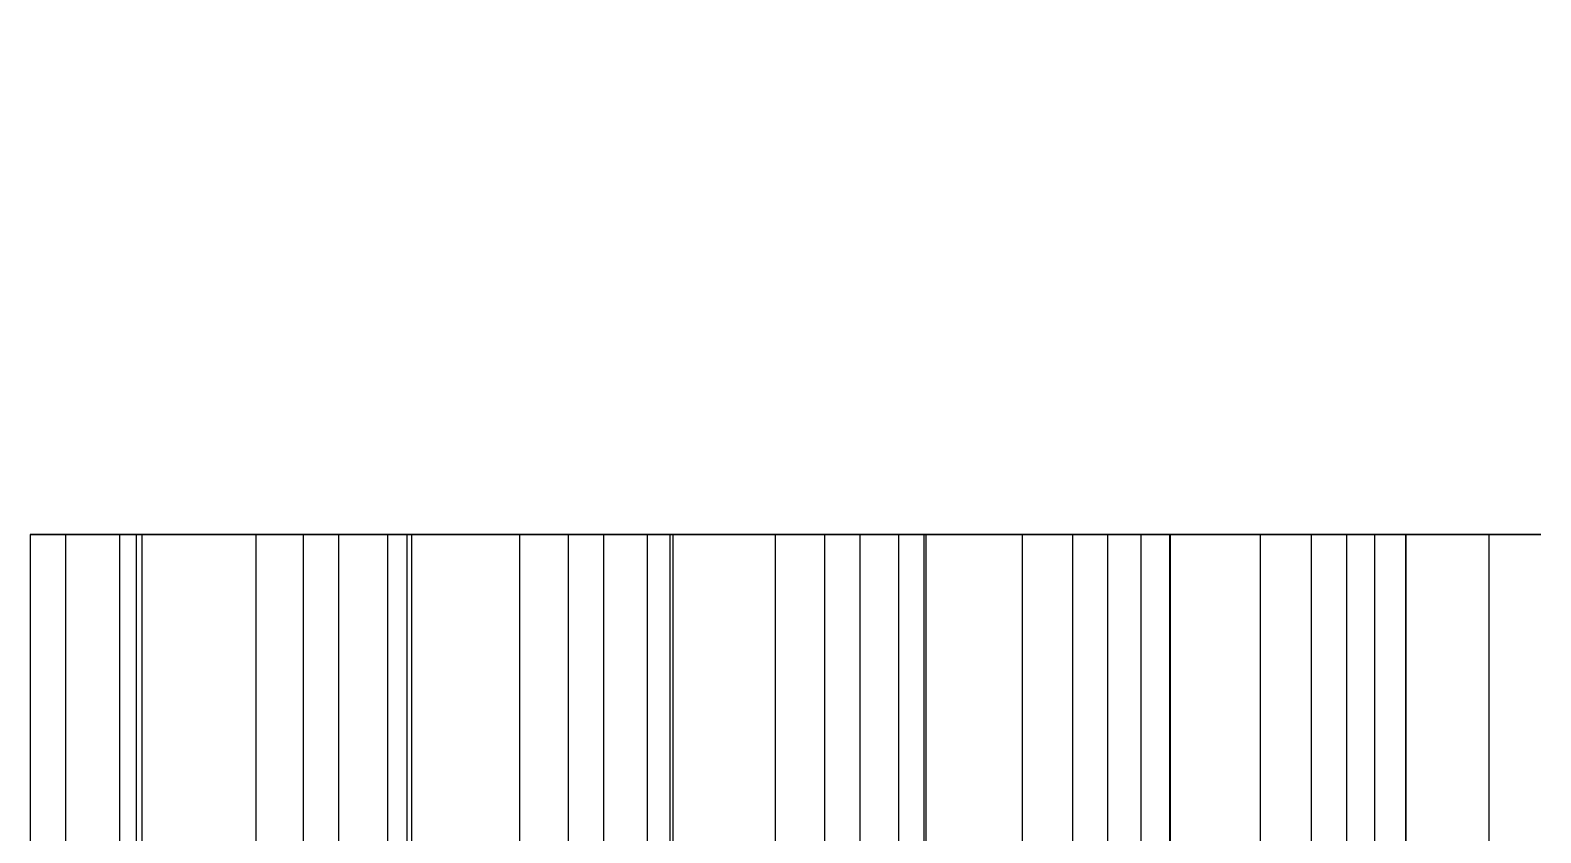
# Model space of a CAD drawing. Extents: x -60 to 60, y -153 to -30.
# Drawn here: x 35.5 to 43.97, y -85.67 to -81.17 of the extents above; entities that cross this region are included whole.
import ezdxf

# ---------------------------------------------------------------- set-up
doc = ezdxf.new("R2010")
doc.units = 0
doc.layers.add('Cut051006', color=7, linetype='CONTINUOUS')

msp = doc.modelspace()

# ---------------------------------------------------------------- linework, layer by layer
at = {"layer": 'Cut051006'}
for p, q in [((35.5012, -84, 101.805), (35.5012, -87, 101.805)), ((35.5012, -84, 101.805), (35.5012, -87, 101.805)), ((35.5012, -84, 12.8452), (35.5012, -87, 12.8452)), ((35.5012, -84, 12.8452), (35.5012, -87, 12.8452)), ((35.6998, -84, 101.814), (35.6998, -87, 101.814)), ((35.6998, -84, 101.814), (35.6998, -87, 101.814)), ((35.6998, -84, 12.8356), (35.6998, -87, 12.8356)), ((35.6998, -84, 12.8356), (35.6998, -87, 12.8356)), ((36.0019, -84, 101.006), (36.0019, -87, 101.006)), ((36.0019, -84, 101.006), (36.0019, -87, 101.006)), ((36.0019, -84, 13.6433), (36.0019, -87, 13.6433)), ((36.0019, -84, 13.6433), (36.0019, -87, 13.6433)), ((36.0946, -84, 101.494), (36.0946, -87, 101.494)), ((36.0946, -84, 101.494), (36.0946, -87, 101.494)), ((36.0946, -84, 13.1554), (36.0946, -87, 13.1554)), ((36.0946, -84, 13.1554), (36.0946, -87, 13.1554)), ((36.1266, -84, 101.298), (36.1266, -87, 101.298)), ((36.1266, -84, 101.298), (36.1266, -87, 101.298)), ((36.1266, -84, 13.3516), (36.1266, -87, 13.3516)), ((36.1266, -84, 13.3516), (36.1266, -87, 13.3516)), ((36.7662, -84, 100.365), (36.7662, -87, 100.365)), ((36.7662, -84, 100.365), (36.7662, -87, 100.365)), ((36.7662, -84, 14.2847), (36.7662, -87, 14.2847)), ((36.7662, -84, 14.2847), (36.7662, -87, 14.2847)), ((37.0319, -84, 100.538), (37.0319, -87, 100.538)), ((37.0319, -84, 100.538), (37.0319, -87, 100.538)), ((37.0319, -84, 14.1112), (37.0319, -87, 14.1112)), ((37.0319, -84, 14.1112), (37.0319, -87, 14.1112)), ((37.2307, -84, 100.541), (37.2307, -87, 100.541)), ((37.2307, -84, 100.541), (37.2307, -87, 100.541)), ((37.2307, -84, 14.1086), (37.2307, -87, 14.1086)), ((37.2307, -84, 14.1086), (37.2307, -87, 14.1086)), ((37.5044, -84, 99.7233), (37.5044, -87, 99.7233)), ((37.5044, -84, 99.7233), (37.5044, -87, 99.7233)), ((37.5044, -84, 14.9264), (37.5044, -87, 14.9264)), ((37.5044, -84, 14.9264), (37.5044, -87, 14.9264)), ((37.6141, -84, 100.208), (37.6141, -87, 100.208)), ((37.6141, -84, 100.208), (37.6141, -87, 100.208)), ((37.6141, -84, 14.442), (37.6141, -87, 14.442)), ((37.6141, -84, 14.442), (37.6141, -87, 14.442)), ((37.6392, -84, 100.01), (37.6392, -87, 100.01)), ((37.6392, -84, 100.01), (37.6392, -87, 100.01)), ((37.6392, -84, 14.6392), (37.6392, -87, 14.6392)), ((37.6392, -84, 14.6392), (37.6392, -87, 14.6392)), ((38.2459, -84, 99.0557), (38.2459, -87, 99.0557)), ((38.2459, -84, 99.0557), (38.2459, -87, 99.0557)), ((38.2459, -84, 15.594), (38.2459, -87, 15.594)), ((38.2459, -84, 15.594), (38.2459, -87, 15.594)), ((38.5174, -84, 99.2197), (38.5174, -87, 99.2197)), ((38.5174, -84, 99.2197), (38.5174, -87, 99.2197)), ((38.5174, -84, 15.43), (38.5174, -87, 15.43)), ((38.5174, -84, 15.43), (38.5174, -87, 15.43)), ((38.7162, -84, 99.2154), (38.7162, -87, 99.2154)), ((38.7162, -84, 99.2154), (38.7162, -87, 99.2154)), ((38.7162, -84, 15.4343), (38.7162, -87, 15.4343)), ((38.7162, -84, 15.4343), (38.7162, -87, 15.4343)), ((38.9613, -84, 98.3886), (38.9613, -87, 98.3886)), ((38.9613, -84, 98.3886), (38.9613, -87, 98.3886)), ((38.9613, -84, 16.2611), (38.9613, -87, 16.2611)), ((38.9613, -84, 16.2611), (38.9613, -87, 16.2611)), ((39.0878, -84, 98.8689), (39.0878, -87, 98.8689)), ((39.0878, -84, 98.8689), (39.0878, -87, 98.8689)), ((39.0878, -84, 15.7808), (39.0878, -87, 15.7808)), ((39.0878, -84, 15.7808), (39.0878, -87, 15.7808)), ((39.106, -84, 98.6709), (39.106, -87, 98.6709)), ((39.106, -84, 98.6709), (39.106, -87, 98.6709)), ((39.106, -84, 15.9788), (39.106, -87, 15.9788)), ((39.106, -84, 15.9788), (39.106, -87, 15.9788)), ((39.679, -84, 97.6955), (39.679, -87, 97.6955)), ((39.679, -84, 97.6955), (39.679, -87, 97.6955)), ((39.679, -84, 16.9542), (39.679, -87, 16.9542)), ((39.679, -84, 16.9542), (39.679, -87, 16.9542)), ((39.9561, -84, 97.85), (39.9561, -87, 97.85)), ((39.9561, -84, 97.85), (39.9561, -87, 97.85)), ((39.9561, -84, 16.7997), (39.9561, -87, 16.7997)), ((39.9561, -84, 16.7997), (39.9561, -87, 16.7997)), ((40.1546, -84, 97.8387), (40.1546, -87, 97.8387)), ((40.1546, -84, 97.8387), (40.1546, -87, 97.8387)), ((40.1546, -84, 16.811), (40.1546, -87, 16.811)), ((40.1546, -84, 16.811), (40.1546, -87, 16.811)), ((40.3707, -84, 97.0039), (40.3707, -87, 97.0039)), ((40.3707, -84, 97.0039), (40.3707, -87, 97.0039)), ((40.3707, -84, 17.6458), (40.3707, -87, 17.6458)), ((40.3707, -84, 17.6458), (40.3707, -87, 17.6458)), ((40.5139, -84, 97.4794), (40.5139, -87, 97.4794)), ((40.5139, -84, 97.4794), (40.5139, -87, 97.4794)), ((40.5139, -84, 17.1703), (40.5139, -87, 17.1703)), ((40.5139, -84, 17.1703), (40.5139, -87, 17.1703)), ((40.5251, -84, 97.2809), (40.5251, -87, 97.2809)), ((40.5251, -84, 97.2809), (40.5251, -87, 97.2809)), ((40.5251, -84, 17.3687), (40.5251, -87, 17.3687)), ((40.5251, -84, 17.3687), (40.5251, -87, 17.3687)), ((41.0638, -84, 96.2861), (41.0638, -87, 96.2861)), ((41.0638, -84, 96.2861), (41.0638, -87, 96.2861)), ((41.0638, -84, 18.3636), (41.0638, -87, 18.3636)), ((41.0638, -84, 18.3636), (41.0638, -87, 18.3636)), ((41.3461, -84, 96.4308), (41.3461, -87, 96.4308)), ((41.3461, -84, 96.4308), (41.3461, -87, 96.4308)), ((41.3461, -84, 18.2189), (41.3461, -87, 18.2189)), ((41.3461, -84, 18.2189), (41.3461, -87, 18.2189)), ((41.544, -84, 96.4127), (41.544, -87, 96.4127)), ((41.544, -84, 96.4127), (41.544, -87, 96.4127)), ((41.544, -84, 18.237), (41.544, -87, 18.237)), ((41.544, -84, 18.237), (41.544, -87, 18.237)), ((41.7308, -84, 95.5708), (41.7308, -87, 95.5708)), ((41.7308, -84, 95.5708), (41.7308, -87, 95.5708)), ((41.7308, -84, 19.0789), (41.7308, -87, 19.0789)), ((41.7308, -84, 19.0789), (41.7308, -87, 19.0789)), ((41.8906, -84, 96.041), (41.8906, -87, 96.041)), ((41.8906, -84, 96.041), (41.8906, -87, 96.041)), ((41.8906, -84, 18.6086), (41.8906, -87, 18.6086)), ((41.8906, -84, 18.6086), (41.8906, -87, 18.6086)), ((41.8949, -84, 95.8423), (41.8949, -87, 95.8423)), ((41.8949, -84, 95.8423), (41.8949, -87, 95.8423)), ((41.8949, -84, 18.8074), (41.8949, -87, 18.8074)), ((41.8949, -84, 18.8074), (41.8949, -87, 18.8074)), ((42.3985, -84, 94.8293), (42.3985, -87, 94.8293)), ((42.3985, -84, 94.8293), (42.3985, -87, 94.8293)), ((42.3985, -84, 19.8204), (42.3985, -87, 19.8204)), ((42.3985, -84, 19.8204), (42.3985, -87, 19.8204)), ((42.6857, -84, 94.964), (42.6857, -87, 94.964)), ((42.6857, -84, 94.964), (42.6857, -87, 94.964)), ((42.6857, -84, 19.6856), (42.6857, -87, 19.6856)), ((42.6857, -84, 19.6856), (42.6857, -87, 19.6856)), ((42.8829, -84, 94.939), (42.8829, -87, 94.939)), ((42.8829, -84, 94.939), (42.8829, -87, 94.939)), ((42.8829, -84, 19.7107), (42.8829, -87, 19.7107)), ((42.8829, -84, 19.7107), (42.8829, -87, 19.7107)), ((43.0402, -84, 94.0911), (43.0402, -87, 94.0911)), ((43.0402, -84, 94.0911), (43.0402, -87, 94.0911)), ((43.0402, -84, 20.5586), (43.0402, -87, 20.5586)), ((43.0402, -84, 20.5586), (43.0402, -87, 20.5586)), ((43.2136, -84, 94.3567), (43.2136, -87, 94.3567)), ((43.2136, -84, 94.3567), (43.2136, -87, 94.3567)), ((43.2136, -84, 20.293), (43.2136, -87, 20.293)), ((43.2136, -84, 20.293), (43.2136, -87, 20.293)), ((43.2162, -84, 94.5555), (43.2162, -87, 94.5555)), ((43.2162, -84, 94.5555), (43.2162, -87, 94.5555)), ((43.2162, -84, 20.0942), (43.2162, -87, 20.0942)), ((43.2162, -84, 20.0942), (43.2162, -87, 20.0942)), ((43.6815, -84, 93.3268), (43.6815, -87, 93.3268)), ((43.6815, -84, 93.3268), (43.6815, -87, 93.3268)), ((43.6815, -84, 21.3229), (43.6815, -87, 21.3229)), ((43.6815, -84, 21.3229), (43.6815, -87, 21.3229))]:
    msp.add_line(p, q, dxfattribs=at)
for centre in [(0, -90), (0, -90), (0, -93), (0, -93)]:
    msp.add_circle(centre, 60, dxfattribs=at)
for points, degree in [([(35.6998, -84, 101.814), (35.6493, -84, 101.861), (35.5469, -84, 101.856), (35.5012, -84, 101.805)], 3), ([(35.5012, -84, 12.8452), (35.5469, -84, 12.7937), (35.6493, -84, 12.7887), (35.6998, -84, 12.8356)], 3), ([(35.6998, -84, 101.814), (35.6493, -84, 101.861), (35.5469, -84, 101.856), (35.5012, -84, 101.805)], 3), ([(35.5012, -84, 12.8452), (35.5469, -84, 12.7937), (35.6493, -84, 12.7887), (35.6998, -84, 12.8356)], 3), ([(36.0946, -84, 101.494), (35.6998, -84, 101.814)], 1), ([(35.6998, -84, 12.8356), (36.0946, -84, 13.1554)], 1), ([(36.0946, -84, 101.494), (35.6998, -84, 101.814)], 1), ([(35.6998, -84, 12.8356), (36.0946, -84, 13.1554)], 1), ([(36.0019, -84, 101.006), (36.041, -84, 101.162), (36.1266, -84, 101.298)], 2), ([(36.1266, -84, 13.3516), (36.041, -84, 13.4875), (36.0019, -84, 13.6433)], 2), ([(36.0019, -84, 101.006), (36.041, -84, 101.162), (36.1266, -84, 101.298)], 2), ([(36.1266, -84, 13.3516), (36.041, -84, 13.4875), (36.0019, -84, 13.6433)], 2), ([(37.0319, -84, 100.538), (36.9129, -84, 100.431), (36.7662, -84, 100.365)], 2), ([(36.7662, -84, 14.2847), (36.9129, -84, 14.2191), (37.0319, -84, 14.1112)], 2), ([(37.0319, -84, 100.538), (36.9129, -84, 100.431), (36.7662, -84, 100.365)], 2), ([(36.7662, -84, 14.2847), (36.9129, -84, 14.2191), (37.0319, -84, 14.1112)], 2), ([(37.2307, -84, 100.541), (37.1819, -84, 100.59), (37.0793, -84, 100.588), (37.0319, -84, 100.538)], 3), ([(37.0319, -84, 14.1112), (37.0793, -84, 14.0614), (37.1819, -84, 14.06), (37.2307, -84, 14.1086)], 3), ([(37.2307, -84, 100.541), (37.1819, -84, 100.59), (37.0793, -84, 100.588), (37.0319, -84, 100.538)], 3), ([(37.0319, -84, 14.1112), (37.0793, -84, 14.0614), (37.1819, -84, 14.06), (37.2307, -84, 14.1086)], 3), ([(37.6141, -84, 100.208), (37.2307, -84, 100.541)], 1), ([(37.2307, -84, 14.1086), (37.6141, -84, 14.442)], 1), ([(37.6141, -84, 100.208), (37.2307, -84, 100.541)], 1), ([(37.2307, -84, 14.1086), (37.6141, -84, 14.442)], 1), ([(37.5044, -84, 99.7233), (37.5489, -84, 99.8776), (37.6392, -84, 100.01)], 2), ([(37.6392, -84, 14.6392), (37.5489, -84, 14.772), (37.5044, -84, 14.9264)], 2), ([(37.5044, -84, 99.7233), (37.5489, -84, 99.8776), (37.6392, -84, 100.01)], 2), ([(37.6392, -84, 14.6392), (37.5489, -84, 14.772), (37.5044, -84, 14.9264)], 2), ([(38.5174, -84, 99.2197), (38.3948, -84, 99.116), (38.2459, -84, 99.0557)], 2), ([(38.2459, -84, 15.594), (38.3948, -84, 15.5336), (38.5174, -84, 15.43)], 2), ([(38.5174, -84, 99.2197), (38.3948, -84, 99.116), (38.2459, -84, 99.0557)], 2), ([(38.2459, -84, 15.594), (38.3948, -84, 15.5336), (38.5174, -84, 15.43)], 2), ([(38.7162, -84, 99.2154), (38.6692, -84, 99.2657), (38.5666, -84, 99.2679), (38.5174, -84, 99.2197)], 3), ([(38.5174, -84, 15.43), (38.5666, -84, 15.3818), (38.6692, -84, 15.384), (38.7162, -84, 15.4343)], 3), ([(38.7162, -84, 99.2154), (38.6692, -84, 99.2657), (38.5666, -84, 99.2679), (38.5174, -84, 99.2197)], 3), ([(38.5174, -84, 15.43), (38.5666, -84, 15.3818), (38.6692, -84, 15.384), (38.7162, -84, 15.4343)], 3), ([(39.0878, -84, 98.8689), (38.7162, -84, 99.2154)], 1), ([(38.7162, -84, 15.4343), (39.0878, -84, 15.7808)], 1), ([(39.0878, -84, 98.8689), (38.7162, -84, 99.2154)], 1), ([(38.7162, -84, 15.4343), (39.0878, -84, 15.7808)], 1), ([(38.9613, -84, 98.3886), (39.0111, -84, 98.5413), (39.106, -84, 98.6709)], 2), ([(39.106, -84, 15.9788), (39.0111, -84, 16.1084), (38.9613, -84, 16.2611)], 2), ([(38.9613, -84, 98.3886), (39.0111, -84, 98.5413), (39.106, -84, 98.6709)], 2), ([(39.106, -84, 15.9788), (39.0111, -84, 16.1084), (38.9613, -84, 16.2611)], 2), ([(39.9561, -84, 97.85), (39.8299, -84, 97.7506), (39.679, -84, 97.6955)], 2), ([(39.679, -84, 16.9542), (39.8299, -84, 16.899), (39.9561, -84, 16.7997)], 2), ([(39.9561, -84, 97.85), (39.8299, -84, 97.7506), (39.679, -84, 97.6955)], 2), ([(39.679, -84, 16.9542), (39.8299, -84, 16.899), (39.9561, -84, 16.7997)], 2), ([(40.1546, -84, 97.8387), (40.1093, -84, 97.8906), (40.0069, -84, 97.8964), (39.9561, -84, 97.85)], 3), ([(39.9561, -84, 16.7997), (40.0069, -84, 16.7533), (40.1093, -84, 16.7591), (40.1546, -84, 16.811)], 3), ([(40.1546, -84, 97.8387), (40.1093, -84, 97.8906), (40.0069, -84, 97.8964), (39.9561, -84, 97.85)], 3), ([(39.9561, -84, 16.7997), (40.0069, -84, 16.7533), (40.1093, -84, 16.7591), (40.1546, -84, 16.811)], 3), ([(40.5139, -84, 97.4794), (40.1546, -84, 97.8387)], 1), ([(40.1546, -84, 16.811), (40.5139, -84, 17.1703)], 1), ([(40.5139, -84, 97.4794), (40.1546, -84, 97.8387)], 1), ([(40.1546, -84, 16.811), (40.5139, -84, 17.1703)], 1), ([(40.3707, -84, 97.0039), (40.4258, -84, 97.1547), (40.5251, -84, 97.2809)], 2), ([(40.5251, -84, 17.3687), (40.4258, -84, 17.495), (40.3707, -84, 17.6458)], 2), ([(40.3707, -84, 97.0039), (40.4258, -84, 97.1547), (40.5251, -84, 97.2809)], 2), ([(40.5251, -84, 17.3687), (40.4258, -84, 17.495), (40.3707, -84, 17.6458)], 2), ([(40.5251, -84, 97.2809), (40.5716, -84, 97.3317), (40.5658, -84, 97.4342), (40.5139, -84, 97.4794)], 3), ([(40.5139, -84, 17.1703), (40.5658, -84, 17.2155), (40.5716, -84, 17.3179), (40.5251, -84, 17.3687)], 3), ([(40.5251, -84, 97.2809), (40.5716, -84, 97.3317), (40.5658, -84, 97.4342), (40.5139, -84, 97.4794)], 3), ([(40.5139, -84, 17.1703), (40.5658, -84, 17.2155), (40.5716, -84, 17.3179), (40.5251, -84, 17.3687)], 3), ([(41.3461, -84, 96.4308), (41.2164, -84, 96.336), (41.0638, -84, 96.2861)], 2), ([(41.0638, -84, 18.3636), (41.2164, -84, 18.3137), (41.3461, -84, 18.2189)], 2), ([(41.3461, -84, 96.4308), (41.2164, -84, 96.336), (41.0638, -84, 96.2861)], 2), ([(41.0638, -84, 18.3636), (41.2164, -84, 18.3137), (41.3461, -84, 18.2189)], 2), ([(41.8906, -84, 96.041), (41.544, -84, 96.4127)], 1), ([(41.544, -84, 18.237), (41.8906, -84, 18.6086)], 1), ([(41.8906, -84, 96.041), (41.544, -84, 96.4127)], 1), ([(41.544, -84, 18.237), (41.8906, -84, 18.6086)], 1), ([(41.7308, -84, 95.5708), (41.7912, -84, 95.7196), (41.8949, -84, 95.8423)], 2), ([(41.8949, -84, 18.8074), (41.7912, -84, 18.9301), (41.7308, -84, 19.0789)], 2), ([(41.7308, -84, 95.5708), (41.7912, -84, 95.7196), (41.8949, -84, 95.8423)], 2), ([(41.8949, -84, 18.8074), (41.7912, -84, 18.9301), (41.7308, -84, 19.0789)], 2), ([(41.8949, -84, 95.8423), (41.9431, -84, 95.8914), (41.9408, -84, 95.994), (41.8906, -84, 96.041)], 3), ([(41.8906, -84, 18.6086), (41.9408, -84, 18.6557), (41.9431, -84, 18.7582), (41.8949, -84, 18.8074)], 3), ([(41.8949, -84, 95.8423), (41.9431, -84, 95.8914), (41.9408, -84, 95.994), (41.8906, -84, 96.041)], 3), ([(41.8906, -84, 18.6086), (41.9408, -84, 18.6557), (41.9431, -84, 18.7582), (41.8949, -84, 18.8074)], 3), ([(42.6857, -84, 94.964), (42.5528, -84, 94.8738), (42.3985, -84, 94.8293)], 2), ([(42.3985, -84, 19.8204), (42.5528, -84, 19.7759), (42.6857, -84, 19.6856)], 2), ([(42.6857, -84, 94.964), (42.5528, -84, 94.8738), (42.3985, -84, 94.8293)], 2), ([(42.3985, -84, 19.8204), (42.5528, -84, 19.7759), (42.6857, -84, 19.6856)], 2), ([(43.2162, -84, 94.5555), (42.8829, -84, 94.939)], 1), ([(42.8829, -84, 19.7107), (43.2162, -84, 20.0942)], 1), ([(43.2162, -84, 94.5555), (42.8829, -84, 94.939)], 1), ([(42.8829, -84, 19.7107), (43.2162, -84, 20.0942)], 1), ([(43.0402, -84, 94.0911), (43.1057, -84, 94.2377), (43.2136, -84, 94.3567)], 2), ([(43.2136, -84, 20.293), (43.1057, -84, 20.412), (43.0402, -84, 20.5586)], 2), ([(43.0402, -84, 94.0911), (43.1057, -84, 94.2377), (43.2136, -84, 94.3567)], 2), ([(43.2136, -84, 20.293), (43.1057, -84, 20.412), (43.0402, -84, 20.5586)], 2), ([(43.2136, -84, 94.3567), (43.2635, -84, 94.4042), (43.2648, -84, 94.5068), (43.2162, -84, 94.5555)], 3), ([(43.2162, -84, 20.0942), (43.2648, -84, 20.1429), (43.2635, -84, 20.2455), (43.2136, -84, 20.293)], 3), ([(43.2136, -84, 94.3567), (43.2635, -84, 94.4042), (43.2648, -84, 94.5068), (43.2162, -84, 94.5555)], 3), ([(43.2162, -84, 20.0942), (43.2648, -84, 20.1429), (43.2635, -84, 20.2455), (43.2136, -84, 20.293)], 3), ([(43.9732, -84, 93.4514), (43.8373, -84, 93.3658), (43.6815, -84, 93.3268)], 2), ([(43.6815, -84, 21.3229), (43.8373, -84, 21.2839), (43.9732, -84, 21.1983)], 2), ([(43.9732, -84, 93.4514), (43.8373, -84, 93.3658), (43.6815, -84, 93.3268)], 2), ([(43.6815, -84, 21.3229), (43.8373, -84, 21.2839), (43.9732, -84, 21.1983)], 2)]:
    msp.add_open_spline(points, degree=degree, dxfattribs=at)
for points, degree, knots in [([(36.7662, -84, 100.365), (36.6907, -84, 100.331), (36.5946, -84, 100.31), (36.4892, -84, 100.319), (36.3844, -84, 100.328), (36.2722, -84, 100.372), (36.1837, -84, 100.447), (36.0944, -84, 100.521), (36.0322, -84, 100.624), (36.0051, -84, 100.726), (35.9771, -84, 100.828), (35.9817, -84, 100.926), (36.0019, -84, 101.006)], 3, [0, 0, 0, 0, 0.558599, 0.558599, 0.558599, 1.1172, 1.1172, 1.1172, 1.6758, 1.6758, 1.6758, 2.2344, 2.2344, 2.2344, 2.2344]), ([(36.0019, -84, 13.6433), (35.9817, -84, 13.7236), (35.9771, -84, 13.822), (36.0051, -84, 13.9241), (36.0322, -84, 14.0257), (36.0944, -84, 14.1287), (36.1837, -84, 14.2028), (36.2722, -84, 14.2779), (36.3844, -84, 14.3213), (36.4892, -84, 14.3303), (36.5946, -84, 14.3401), (36.6907, -84, 14.3185), (36.7662, -84, 14.2847)], 3, [0, 0, 0, 0, 0.558599, 0.558599, 0.558599, 1.1172, 1.1172, 1.1172, 1.6758, 1.6758, 1.6758, 2.2344, 2.2344, 2.2344, 2.2344]), ([(36.7662, -84, 100.365), (36.6907, -84, 100.331), (36.5946, -84, 100.31), (36.4892, -84, 100.319), (36.3844, -84, 100.328), (36.2722, -84, 100.372), (36.1837, -84, 100.447), (36.0944, -84, 100.521), (36.0322, -84, 100.624), (36.0051, -84, 100.726), (35.9771, -84, 100.828), (35.9817, -84, 100.926), (36.0019, -84, 101.006)], 3, [0, 0, 0, 0, 0.558599, 0.558599, 0.558599, 1.1172, 1.1172, 1.1172, 1.6758, 1.6758, 1.6758, 2.2344, 2.2344, 2.2344, 2.2344]), ([(36.0019, -84, 13.6433), (35.9817, -84, 13.7236), (35.9771, -84, 13.822), (36.0051, -84, 13.9241), (36.0322, -84, 14.0257), (36.0944, -84, 14.1287), (36.1837, -84, 14.2028), (36.2722, -84, 14.2779), (36.3844, -84, 14.3213), (36.4892, -84, 14.3303), (36.5946, -84, 14.3401), (36.6907, -84, 14.3185), (36.7662, -84, 14.2847)], 3, [0, 0, 0, 0, 0.558599, 0.558599, 0.558599, 1.1172, 1.1172, 1.1172, 1.6758, 1.6758, 1.6758, 2.2344, 2.2344, 2.2344, 2.2344]), ([(36.1266, -84, 101.298), (36.1554, -84, 101.343), (36.1478, -84, 101.402), (36.1362, -84, 101.461), (36.0946, -84, 101.494)], 2, [0, 0, 0, 0.724386, 0.724386, 1.44877, 1.44877, 1.44877]), ([(36.0946, -84, 13.1554), (36.1362, -84, 13.1886), (36.1478, -84, 13.2474), (36.1554, -84, 13.3069), (36.1266, -84, 13.3516)], 2, [0, 0, 0, 0.724386, 0.724386, 1.44877, 1.44877, 1.44877]), ([(36.1266, -84, 101.298), (36.1554, -84, 101.343), (36.1478, -84, 101.402), (36.1362, -84, 101.461), (36.0946, -84, 101.494)], 2, [0, 0, 0, 0.724386, 0.724386, 1.44877, 1.44877, 1.44877]), ([(36.0946, -84, 13.1554), (36.1362, -84, 13.1886), (36.1478, -84, 13.2474), (36.1554, -84, 13.3069), (36.1266, -84, 13.3516)], 2, [0, 0, 0, 0.724386, 0.724386, 1.44877, 1.44877, 1.44877]), ([(38.2459, -84, 99.0557), (38.1693, -84, 99.0245), (38.0724, -84, 99.0062), (37.9675, -84, 99.0197), (37.8631, -84, 99.0324), (37.7524, -84, 99.0797), (37.6666, -84, 99.1578), (37.5799, -84, 99.235), (37.5213, -84, 99.3401), (37.4978, -84, 99.4426), (37.4734, -84, 99.5456), (37.4815, -84, 99.6438), (37.5044, -84, 99.7233)], 3, [0, 0, 0, 0, 0.558599, 0.558599, 0.558599, 1.1172, 1.1172, 1.1172, 1.6758, 1.6758, 1.6758, 2.2344, 2.2344, 2.2344, 2.2344]), ([(37.5044, -84, 14.9264), (37.4815, -84, 15.0059), (37.4734, -84, 15.1041), (37.4978, -84, 15.2071), (37.5213, -84, 15.3095), (37.5799, -84, 15.4147), (37.6666, -84, 15.4919), (37.7524, -84, 15.57), (37.8631, -84, 15.6173), (37.9675, -84, 15.63), (38.0724, -84, 15.6434), (38.1693, -84, 15.6252), (38.2459, -84, 15.594)], 3, [0, 0, 0, 0, 0.558599, 0.558599, 0.558599, 1.1172, 1.1172, 1.1172, 1.6758, 1.6758, 1.6758, 2.2344, 2.2344, 2.2344, 2.2344]), ([(38.2459, -84, 99.0557), (38.1693, -84, 99.0245), (38.0724, -84, 99.0062), (37.9675, -84, 99.0197), (37.8631, -84, 99.0324), (37.7524, -84, 99.0797), (37.6666, -84, 99.1578), (37.5799, -84, 99.235), (37.5213, -84, 99.3401), (37.4978, -84, 99.4426), (37.4734, -84, 99.5456), (37.4815, -84, 99.6438), (37.5044, -84, 99.7233)], 3, [0, 0, 0, 0, 0.558599, 0.558599, 0.558599, 1.1172, 1.1172, 1.1172, 1.6758, 1.6758, 1.6758, 2.2344, 2.2344, 2.2344, 2.2344]), ([(37.5044, -84, 14.9264), (37.4815, -84, 15.0059), (37.4734, -84, 15.1041), (37.4978, -84, 15.2071), (37.5213, -84, 15.3095), (37.5799, -84, 15.4147), (37.6666, -84, 15.4919), (37.7524, -84, 15.57), (37.8631, -84, 15.6173), (37.9675, -84, 15.63), (38.0724, -84, 15.6434), (38.1693, -84, 15.6252), (38.2459, -84, 15.594)], 3, [0, 0, 0, 0, 0.558599, 0.558599, 0.558599, 1.1172, 1.1172, 1.1172, 1.6758, 1.6758, 1.6758, 2.2344, 2.2344, 2.2344, 2.2344]), ([(37.6392, -84, 100.01), (37.6696, -84, 100.054), (37.664, -84, 100.114), (37.6545, -84, 100.173), (37.6141, -84, 100.208)], 2, [0, 0, 0, 0.724386, 0.724386, 1.44877, 1.44877, 1.44877]), ([(37.6141, -84, 14.442), (37.6545, -84, 14.4766), (37.664, -84, 14.5358), (37.6696, -84, 14.5956), (37.6392, -84, 14.6392)], 2, [0, 0, 0, 0.724386, 0.724386, 1.44877, 1.44877, 1.44877]), ([(37.6392, -84, 100.01), (37.6696, -84, 100.054), (37.664, -84, 100.114), (37.6545, -84, 100.173), (37.6141, -84, 100.208)], 2, [0, 0, 0, 0.724386, 0.724386, 1.44877, 1.44877, 1.44877]), ([(37.6141, -84, 14.442), (37.6545, -84, 14.4766), (37.664, -84, 14.5358), (37.6696, -84, 14.5956), (37.6392, -84, 14.6392)], 2, [0, 0, 0, 0.724386, 0.724386, 1.44877, 1.44877, 1.44877]), ([(39.679, -84, 97.6955), (39.6013, -84, 97.667), (39.5039, -84, 97.6521), (39.3995, -84, 97.6693), (39.2956, -84, 97.6856), (39.1866, -84, 97.7367), (39.1036, -84, 97.8178), (39.0197, -84, 97.898), (38.9648, -84, 98.0051), (38.9448, -84, 98.1083), (38.9241, -84, 98.2121), (38.9355, -84, 98.31), (38.9613, -84, 98.3886)], 3, [0, 0, 0, 0, 0.558599, 0.558599, 0.558599, 1.1172, 1.1172, 1.1172, 1.6758, 1.6758, 1.6758, 2.2344, 2.2344, 2.2344, 2.2344]), ([(38.9613, -84, 16.2611), (38.9355, -84, 16.3397), (38.9241, -84, 16.4376), (38.9448, -84, 16.5414), (38.9648, -84, 16.6446), (39.0197, -84, 16.7517), (39.1036, -84, 16.8319), (39.1866, -84, 16.9129), (39.2956, -84, 16.9641), (39.3995, -84, 16.9804), (39.5039, -84, 16.9975), (39.6013, -84, 16.9827), (39.679, -84, 16.9542)], 3, [0, 0, 0, 0, 0.558599, 0.558599, 0.558599, 1.1172, 1.1172, 1.1172, 1.6758, 1.6758, 1.6758, 2.2344, 2.2344, 2.2344, 2.2344]), ([(39.679, -84, 97.6955), (39.6013, -84, 97.667), (39.5039, -84, 97.6521), (39.3995, -84, 97.6693), (39.2956, -84, 97.6856), (39.1866, -84, 97.7367), (39.1036, -84, 97.8178), (39.0197, -84, 97.898), (38.9648, -84, 98.0051), (38.9448, -84, 98.1083), (38.9241, -84, 98.2121), (38.9355, -84, 98.31), (38.9613, -84, 98.3886)], 3, [0, 0, 0, 0, 0.558599, 0.558599, 0.558599, 1.1172, 1.1172, 1.1172, 1.6758, 1.6758, 1.6758, 2.2344, 2.2344, 2.2344, 2.2344]), ([(38.9613, -84, 16.2611), (38.9355, -84, 16.3397), (38.9241, -84, 16.4376), (38.9448, -84, 16.5414), (38.9648, -84, 16.6446), (39.0197, -84, 16.7517), (39.1036, -84, 16.8319), (39.1866, -84, 16.9129), (39.2956, -84, 16.9641), (39.3995, -84, 16.9804), (39.5039, -84, 16.9975), (39.6013, -84, 16.9827), (39.679, -84, 16.9542)], 3, [0, 0, 0, 0, 0.558599, 0.558599, 0.558599, 1.1172, 1.1172, 1.1172, 1.6758, 1.6758, 1.6758, 2.2344, 2.2344, 2.2344, 2.2344]), ([(39.106, -84, 98.6709), (39.1379, -84, 98.7134), (39.1344, -84, 98.7733), (39.1269, -84, 98.8328), (39.0878, -84, 98.8689)], 2, [0, 0, 0, 0.724386, 0.724386, 1.44877, 1.44877, 1.44877]), ([(39.0878, -84, 15.7808), (39.1269, -84, 15.8168), (39.1344, -84, 15.8764), (39.1379, -84, 15.9362), (39.106, -84, 15.9788)], 2, [0, 0, 0, 0.724386, 0.724386, 1.44877, 1.44877, 1.44877]), ([(39.106, -84, 98.6709), (39.1379, -84, 98.7134), (39.1344, -84, 98.7733), (39.1269, -84, 98.8328), (39.0878, -84, 98.8689)], 2, [0, 0, 0, 0.724386, 0.724386, 1.44877, 1.44877, 1.44877]), ([(39.0878, -84, 15.7808), (39.1269, -84, 15.8168), (39.1344, -84, 15.8764), (39.1379, -84, 15.9362), (39.106, -84, 15.9788)], 2, [0, 0, 0, 0.724386, 0.724386, 1.44877, 1.44877, 1.44877]), ([(41.0638, -84, 96.2861), (40.9851, -84, 96.2604), (40.8872, -84, 96.2489), (40.7835, -84, 96.2697), (40.6802, -84, 96.2896), (40.5731, -84, 96.3445), (40.4929, -84, 96.4284), (40.4119, -84, 96.5115), (40.3608, -84, 96.6204), (40.3444, -84, 96.7243), (40.3273, -84, 96.8287), (40.3422, -84, 96.9262), (40.3707, -84, 97.0039)], 3, [0, 0, 0, 0, 0.558599, 0.558599, 0.558599, 1.1172, 1.1172, 1.1172, 1.6758, 1.6758, 1.6758, 2.2344, 2.2344, 2.2344, 2.2344]), ([(40.3707, -84, 17.6458), (40.3422, -84, 17.7235), (40.3273, -84, 17.821), (40.3444, -84, 17.9254), (40.3608, -84, 18.0292), (40.4119, -84, 18.1382), (40.4929, -84, 18.2213), (40.5731, -84, 18.3051), (40.6802, -84, 18.36), (40.7835, -84, 18.38), (40.8872, -84, 18.4008), (40.9851, -84, 18.3893), (41.0638, -84, 18.3636)], 3, [0, 0, 0, 0, 0.558599, 0.558599, 0.558599, 1.1172, 1.1172, 1.1172, 1.6758, 1.6758, 1.6758, 2.2344, 2.2344, 2.2344, 2.2344]), ([(41.0638, -84, 96.2861), (40.9851, -84, 96.2604), (40.8872, -84, 96.2489), (40.7835, -84, 96.2697), (40.6802, -84, 96.2896), (40.5731, -84, 96.3445), (40.4929, -84, 96.4284), (40.4119, -84, 96.5115), (40.3608, -84, 96.6204), (40.3444, -84, 96.7243), (40.3273, -84, 96.8287), (40.3422, -84, 96.9262), (40.3707, -84, 97.0039)], 3, [0, 0, 0, 0, 0.558599, 0.558599, 0.558599, 1.1172, 1.1172, 1.1172, 1.6758, 1.6758, 1.6758, 2.2344, 2.2344, 2.2344, 2.2344]), ([(40.3707, -84, 17.6458), (40.3422, -84, 17.7235), (40.3273, -84, 17.821), (40.3444, -84, 17.9254), (40.3608, -84, 18.0292), (40.4119, -84, 18.1382), (40.4929, -84, 18.2213), (40.5731, -84, 18.3051), (40.6802, -84, 18.36), (40.7835, -84, 18.38), (40.8872, -84, 18.4008), (40.9851, -84, 18.3893), (41.0638, -84, 18.3636)], 3, [0, 0, 0, 0, 0.558599, 0.558599, 0.558599, 1.1172, 1.1172, 1.1172, 1.6758, 1.6758, 1.6758, 2.2344, 2.2344, 2.2344, 2.2344]), ([(41.544, -84, 96.4127), (41.508, -84, 96.4518), (41.4485, -84, 96.4593), (41.3886, -84, 96.4627), (41.3461, -84, 96.4308)], 2, [0, 0, 0, 0.724386, 0.724386, 1.44877, 1.44877, 1.44877]), ([(41.3461, -84, 18.2189), (41.3886, -84, 18.187), (41.4485, -84, 18.1904), (41.508, -84, 18.1979), (41.544, -84, 18.237)], 2, [0, 0, 0, 0.724386, 0.724386, 1.44877, 1.44877, 1.44877]), ([(41.544, -84, 96.4127), (41.508, -84, 96.4518), (41.4485, -84, 96.4593), (41.3886, -84, 96.4627), (41.3461, -84, 96.4308)], 2, [0, 0, 0, 0.724386, 0.724386, 1.44877, 1.44877, 1.44877]), ([(41.3461, -84, 18.2189), (41.3886, -84, 18.187), (41.4485, -84, 18.1904), (41.508, -84, 18.1979), (41.544, -84, 18.237)], 2, [0, 0, 0, 0.724386, 0.724386, 1.44877, 1.44877, 1.44877]), ([(42.3985, -84, 94.8293), (42.319, -84, 94.8063), (42.2207, -84, 94.7983), (42.1178, -84, 94.8226), (42.0153, -84, 94.8462), (41.9102, -84, 94.9048), (41.8329, -84, 94.9914), (41.7549, -84, 95.0773), (41.7076, -84, 95.1879), (41.6949, -84, 95.2923), (41.6814, -84, 95.3973), (41.6997, -84, 95.4941), (41.7308, -84, 95.5708)], 3, [0, 0, 0, 0, 0.558599, 0.558599, 0.558599, 1.1172, 1.1172, 1.1172, 1.6758, 1.6758, 1.6758, 2.2344, 2.2344, 2.2344, 2.2344]), ([(41.7308, -84, 19.0789), (41.6997, -84, 19.1556), (41.6814, -84, 19.2524), (41.6949, -84, 19.3574), (41.7076, -84, 19.4618), (41.7549, -84, 19.5724), (41.8329, -84, 19.6583), (41.9102, -84, 19.7449), (42.0153, -84, 19.8035), (42.1178, -84, 19.8271), (42.2207, -84, 19.8514), (42.319, -84, 19.8434), (42.3985, -84, 19.8204)], 3, [0, 0, 0, 0, 0.558599, 0.558599, 0.558599, 1.1172, 1.1172, 1.1172, 1.6758, 1.6758, 1.6758, 2.2344, 2.2344, 2.2344, 2.2344]), ([(42.3985, -84, 94.8293), (42.319, -84, 94.8063), (42.2207, -84, 94.7983), (42.1178, -84, 94.8226), (42.0153, -84, 94.8462), (41.9102, -84, 94.9048), (41.8329, -84, 94.9914), (41.7549, -84, 95.0773), (41.7076, -84, 95.1879), (41.6949, -84, 95.2923), (41.6814, -84, 95.3973), (41.6997, -84, 95.4941), (41.7308, -84, 95.5708)], 3, [0, 0, 0, 0, 0.558599, 0.558599, 0.558599, 1.1172, 1.1172, 1.1172, 1.6758, 1.6758, 1.6758, 2.2344, 2.2344, 2.2344, 2.2344]), ([(41.7308, -84, 19.0789), (41.6997, -84, 19.1556), (41.6814, -84, 19.2524), (41.6949, -84, 19.3574), (41.7076, -84, 19.4618), (41.7549, -84, 19.5724), (41.8329, -84, 19.6583), (41.9102, -84, 19.7449), (42.0153, -84, 19.8035), (42.1178, -84, 19.8271), (42.2207, -84, 19.8514), (42.319, -84, 19.8434), (42.3985, -84, 19.8204)], 3, [0, 0, 0, 0, 0.558599, 0.558599, 0.558599, 1.1172, 1.1172, 1.1172, 1.6758, 1.6758, 1.6758, 2.2344, 2.2344, 2.2344, 2.2344]), ([(42.8829, -84, 94.939), (42.8482, -84, 94.9793), (42.789, -84, 94.9889), (42.7293, -84, 94.9944), (42.6857, -84, 94.964)], 2, [0, 0, 0, 0.724386, 0.724386, 1.44877, 1.44877, 1.44877]), ([(42.6857, -84, 19.6856), (42.7293, -84, 19.6552), (42.789, -84, 19.6608), (42.8482, -84, 19.6704), (42.8829, -84, 19.7107)], 2, [0, 0, 0, 0.724386, 0.724386, 1.44877, 1.44877, 1.44877]), ([(42.8829, -84, 94.939), (42.8482, -84, 94.9793), (42.789, -84, 94.9889), (42.7293, -84, 94.9944), (42.6857, -84, 94.964)], 2, [0, 0, 0, 0.724386, 0.724386, 1.44877, 1.44877, 1.44877]), ([(42.6857, -84, 19.6856), (42.7293, -84, 19.6552), (42.789, -84, 19.6608), (42.8482, -84, 19.6704), (42.8829, -84, 19.7107)], 2, [0, 0, 0, 0.724386, 0.724386, 1.44877, 1.44877, 1.44877]), ([(43.6815, -84, 93.3268), (43.6013, -84, 93.3066), (43.5028, -84, 93.3019), (43.4008, -84, 93.3299), (43.2992, -84, 93.357), (43.1962, -84, 93.4192), (43.122, -84, 93.5085), (43.047, -84, 93.597), (43.0036, -84, 93.7093), (42.9945, -84, 93.8141), (42.9847, -84, 93.9194), (43.0063, -84, 94.0156), (43.0402, -84, 94.0911)], 3, [0, 0, 0, 0, 0.558599, 0.558599, 0.558599, 1.1172, 1.1172, 1.1172, 1.6758, 1.6758, 1.6758, 2.2344, 2.2344, 2.2344, 2.2344]), ([(43.0402, -84, 20.5586), (43.0063, -84, 20.6341), (42.9847, -84, 20.7303), (42.9945, -84, 20.8356), (43.0036, -84, 20.9404), (43.047, -84, 21.0526), (43.122, -84, 21.1412), (43.1962, -84, 21.2304), (43.2992, -84, 21.2927), (43.4008, -84, 21.3198), (43.5028, -84, 21.3477), (43.6013, -84, 21.3431), (43.6815, -84, 21.3229)], 3, [0, 0, 0, 0, 0.558599, 0.558599, 0.558599, 1.1172, 1.1172, 1.1172, 1.6758, 1.6758, 1.6758, 2.2344, 2.2344, 2.2344, 2.2344]), ([(43.6815, -84, 93.3268), (43.6013, -84, 93.3066), (43.5028, -84, 93.3019), (43.4008, -84, 93.3299), (43.2992, -84, 93.357), (43.1962, -84, 93.4192), (43.122, -84, 93.5085), (43.047, -84, 93.597), (43.0036, -84, 93.7093), (42.9945, -84, 93.8141), (42.9847, -84, 93.9194), (43.0063, -84, 94.0156), (43.0402, -84, 94.0911)], 3, [0, 0, 0, 0, 0.558599, 0.558599, 0.558599, 1.1172, 1.1172, 1.1172, 1.6758, 1.6758, 1.6758, 2.2344, 2.2344, 2.2344, 2.2344]), ([(43.0402, -84, 20.5586), (43.0063, -84, 20.6341), (42.9847, -84, 20.7303), (42.9945, -84, 20.8356), (43.0036, -84, 20.9404), (43.047, -84, 21.0526), (43.122, -84, 21.1412), (43.1962, -84, 21.2304), (43.2992, -84, 21.2927), (43.4008, -84, 21.3198), (43.5028, -84, 21.3477), (43.6013, -84, 21.3431), (43.6815, -84, 21.3229)], 3, [0, 0, 0, 0, 0.558599, 0.558599, 0.558599, 1.1172, 1.1172, 1.1172, 1.6758, 1.6758, 1.6758, 2.2344, 2.2344, 2.2344, 2.2344])]:
    msp.add_open_spline(points, degree=degree, knots=knots, dxfattribs=at)

doc.saveas('drawing.dxf')
